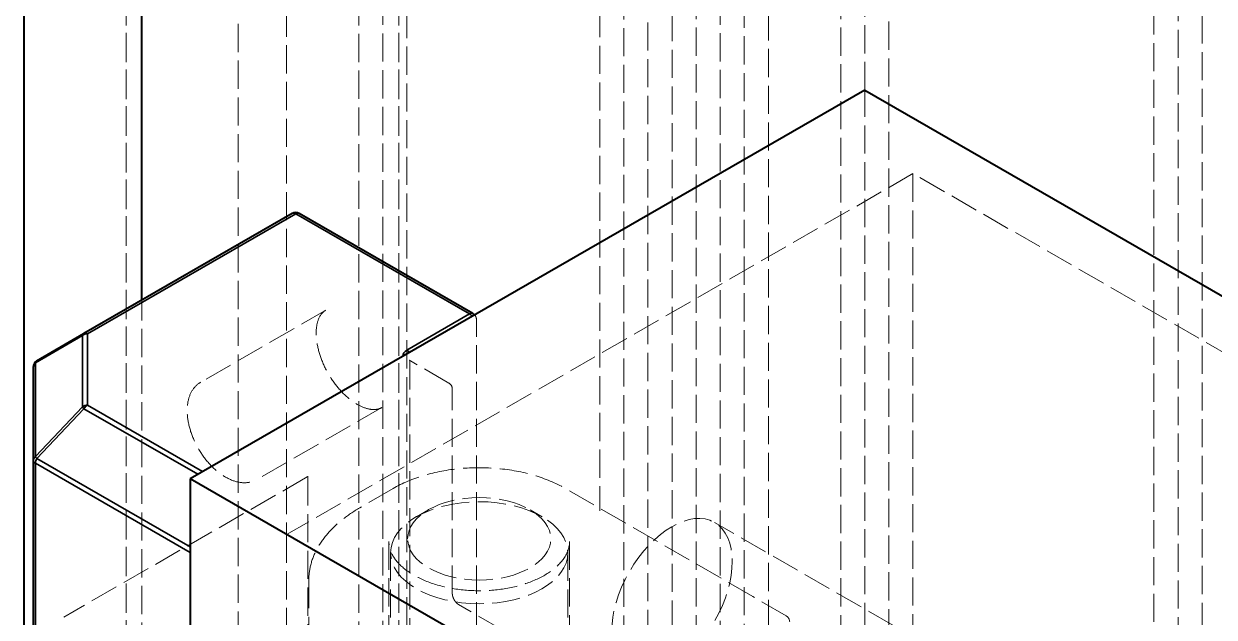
# Model space of a CAD drawing. Header units: millimetres. Extents: x 0 to 2378, y 0 to 1682.
# Drawn here: x 2101.39 to 2115.36, y 1513.71 to 1520.67 of the extents above; entities that cross this region are included whole.
import ezdxf

# ---------------------------------------------------------------- set-up
doc = ezdxf.new("R2010")
doc.units = ezdxf.units.MM
doc.header["$LTSCALE"] = 2
doc.linetypes.add('DASHED', pattern=[0.2067, 0.1654, -0.0413])
for name, color, linetype, lineweight, true_color in [('가려진 것(ISO)', 2, 'DASHED', 18, 0xffff00), ('가시적인 것(ISO)', 3, 'Continuous', 40, 0x00ff00), ('가시적인 좁은 것(ISO)', 3, 'Continuous', 35, 0x00ff00)]:
    doc.layers.add(name, color=color, linetype=linetype, lineweight=lineweight, true_color=true_color)

msp = doc.modelspace()

# ---------------------------------------------------------------- linework, layer by layer
at = {"layer": '가려진 것(ISO)'}
for p, q in [((2109.5655, 1510.3192), (2109.5655, 1539.6406)), ((2109.8483, 1539.4777), (2109.8483, 1413.9012)), ((2110.9797, 1539.1495), (2110.9797, 1414.5553)), ((2110.1312, 1414.0666), (2110.1312, 1538.6608)), ((2103.9086, 1410.4833), (2103.9086, 1535.0775)), ((2115.2223, 1529.8162), (2115.2223, 1510.8491)), ((2114.6566, 1529.4904), (2114.6566, 1510.5233)), ((2108.7169, 1416.5325), (2108.7169, 1529.354)), ((2114.9395, 1510.3604), (2114.9395, 1529.3275)), ((2108.1513, 1529.0283), (2108.1513, 1514.9558)), ((2111.2625, 1519.8913), (2111.2625, 1527.5359)), ((2102.5915, 1509.8787), (2102.5915, 1526.8837)), ((2105.7915, 1509.8787), (2105.7915, 1526.8837)), ((2108.9998, 1526.3964), (2108.9998, 1507.1022)), ((2109.2826, 1506.9394), (2109.2826, 1526.2335)), ((2111.5454, 1416.5414), (2111.5454, 1524.7846)), ((2105.6057, 1505.1477), (2105.6057, 1524.4418)), ((2105.8885, 1524.2789), (2105.8885, 1504.9848)), ((2105.3228, 1513.327), (2105.3228, 1524.1154)), ((2108.4341, 1510.8114), (2108.4341, 1523.9902)), ((2102.5915, 1511.1868), (2102.5915, 1523.9406)), ((2105.7915, 1511.1868), (2105.7915, 1523.9406)), ((2104.4743, 1521.7099), (2104.4743, 1514.6767)), ((2111.2625, 1505.3604), (2111.2625, 1519.8913)), ((2111.8282, 1518.9115), (2104.4743, 1514.6767)), ((2111.8282, 1518.9115), (2111.8282, 1451.5456)), ((2194.7011, 1471.1882), (2111.8282, 1518.9115)), ((2102.7772, 1505.9887), (2102.7772, 1517.4279)), ((2104.9369, 1517.3108), (2103.4698, 1516.4659)), ((2106.7039, 1507.5199), (2106.7039, 1517.1997)), ((2105.9217, 1516.711), (2105.9217, 1507.0313)), ((2106.381, 1516.4546), (2105.9284, 1516.7152)), ((2106.4211, 1513.9817), (2106.4211, 1516.3853)), ((2105.5956, 1516.1669), (2104.1286, 1515.322)), ((2104.7172, 1515.3518), (2101.8605, 1513.7067)), ((2104.724, 1515.3476), (2104.724, 1511.6523)), ((2105.7267, 1515.2172), (2105.334, 1514.9894)), ((2109.9497, 1513.9491), (2107.7435, 1515.2195)), ((2106.1408, 1514.967), (2105.9988, 1514.8847)), ((2107.3333, 1514.967), (2107.4753, 1514.8847)), ((2113.4586, 1512.5383), (2109.4988, 1514.8186)), ((2104.4743, 1514.6767), (2104.4743, 1447.3108)), ((2191.0242, 1464.8359), (2104.4743, 1514.6767)), ((2105.677, 1514.5936), (2105.677, 1512.2718)), ((2105.697, 1514.4628), (2105.697, 1505.0447)), ((2107.777, 1514.4628), (2107.777, 1505.0447)), ((2107.797, 1514.5936), (2107.797, 1512.2718)), ((2104.737, 1514.1414), (2104.737, 1512.2718)), ((2110.341, 1513.722), (2109.9499, 1513.9489)), ((2108.1346, 1512.9104), (2106.4941, 1513.8551))]:
    msp.add_line(p, q, dxfattribs=at)
for centre, start, end in [((2106.6239, 1517.1997), 0, 42.73365), ((2106.3411, 1516.3853), 0, 60.06401), ((2109.9097, 1513.8797), 59.87236, 60.06401), ((2110.3009, 1513.6528), 0, 59.87236)]:
    msp.add_arc(centre, 0.08, start, end, dxfattribs=at)
for centre, major_axis, ratio in [((2106.737, 1514.4628), (-1.04, 0), 0.5758617), ((2106.737, 1514.6263), (-0.84, 0), 0.5758617), ((2108.9998, 1513.952), (-0.499, -0.8666), 0.5780931)]:
    msp.add_ellipse(centre, major_axis=major_axis, ratio=ratio, dxfattribs=at)
for points, knots in [([(2104.9369, 1517.3108), (2104.9011, 1517.2902), (2104.8715, 1517.256), (2104.8354, 1517.1657), (2104.8256, 1517.1182), (2104.8214, 1517.0121), (2104.8263, 1516.9543), (2104.8505, 1516.8325), (2104.8701, 1516.7685), (2104.9224, 1516.6411), (2104.9554, 1516.5777), (2105.0314, 1516.4588), (2105.0743, 1516.4033), (2105.1652, 1516.3063), (2105.2131, 1516.2648), (2105.3075, 1516.1997), (2105.3541, 1516.1759), (2105.4406, 1516.1467), (2105.4803, 1516.1413), (2105.5457, 1516.1454), (2105.5723, 1516.1535), (2105.5956, 1516.1669)], [2.3542608, 2.3542608, 2.3542608, 2.3542608, 2.7822707, 2.7822707, 3.0966271, 3.0966271, 3.3962291, 3.3962291, 3.6987069, 3.6987069, 4.0042369, 4.0042369, 4.3104088, 4.3104088, 4.6145833, 4.6145833, 4.9150612, 4.9150612, 5.217374, 5.217374, 5.4958534, 5.4958534, 5.4958534, 5.4958534]), ([(2105.9284, 1516.7152), (2105.9257, 1516.7168), (2105.9235, 1516.7183), (2105.9203, 1516.7208), (2105.9194, 1516.7218), (2105.9186, 1516.7227), (2105.9187, 1516.7226), (2105.9196, 1516.7212), (2105.9202, 1516.7198), (2105.9213, 1516.7159), (2105.9217, 1516.7135), (2105.9217, 1516.711)], [1.57079633, 1.57079633, 1.57079633, 1.57079633, 1.72787596, 1.72787596, 1.88495559, 1.88495559, 2.04203522, 2.04203522, 2.19911486, 2.19911486, 2.35619449, 2.35619449, 2.35619449, 2.35619449]), ([(2103.4698, 1516.4659), (2103.4341, 1516.4453), (2103.4032, 1516.4165), (2103.3528, 1516.3451), (2103.3344, 1516.3017), (2103.3101, 1516.2012), (2103.3064, 1516.1428), (2103.3155, 1516.0188), (2103.3289, 1515.953), (2103.3709, 1515.8223), (2103.3994, 1515.7575), (2103.4685, 1515.6348), (2103.5089, 1515.5769), (2103.5984, 1515.4731), (2103.6475, 1515.4272), (2103.7507, 1515.3521), (2103.8049, 1515.323), (2103.9131, 1515.2874), (2103.9674, 1515.2803), (2104.0581, 1515.291), (2104.0953, 1515.3029), (2104.1286, 1515.322)], [2.3542608, 2.3542608, 2.3542608, 2.3542608, 2.6157607, 2.6157607, 2.9015317, 2.9015317, 3.2291526, 3.2291526, 3.5699145, 3.5699145, 3.908034, 3.908034, 4.2443604, 4.2443604, 4.5821551, 4.5821551, 4.9228835, 4.9228835, 5.252898, 5.252898, 5.4958534, 5.4958534, 5.4958534, 5.4958534]), ([(2105.7267, 1515.2172), (2105.834, 1515.2796), (2105.957, 1515.3312), (2106.2231, 1515.4099), (2106.3662, 1515.4369), (2106.6593, 1515.464), (2106.8093, 1515.4642), (2107.1026, 1515.4377), (2107.2459, 1515.411), (2107.5124, 1515.333), (2107.6357, 1515.2816), (2107.7435, 1515.2195)], [1.5669434, 1.5669434, 1.5669434, 1.5669434, 1.8818733, 1.8818733, 2.1968031, 2.1968031, 2.511733, 2.511733, 2.8266628, 2.8266628, 3.1415927, 3.1415927, 3.1415927, 3.1415927]), ([(2104.7172, 1515.3518), (2104.7193, 1515.353), (2104.7212, 1515.3545), (2104.7239, 1515.3573), (2104.7248, 1515.3585), (2104.7256, 1515.3599), (2104.7256, 1515.36), (2104.7252, 1515.3588), (2104.7248, 1515.3575), (2104.7242, 1515.3535), (2104.724, 1515.3508), (2104.724, 1515.3476)], [2.35426078, 2.35426078, 2.35426078, 2.35426078, 2.51172716, 2.51172716, 2.66919353, 2.66919353, 2.8266599, 2.8266599, 2.98412628, 2.98412628, 3.14159265, 3.14159265, 3.14159265, 3.14159265]), ([(2104.737, 1514.1414), (2104.737, 1514.2062), (2104.7459, 1514.2711), (2104.7807, 1514.3982), (2104.8066, 1514.4605), (2104.8741, 1514.5807), (2104.9156, 1514.6387), (2105.0128, 1514.7492), (2105.0685, 1514.8017), (2105.1923, 1514.9004), (2105.2604, 1514.9467), (2105.334, 1514.9894)], [0.78539816, 0.78539816, 0.78539816, 0.78539816, 0.94170722, 0.94170722, 1.09801628, 1.09801628, 1.25432533, 1.25432533, 1.41063439, 1.41063439, 1.56694344, 1.56694344, 1.56694344, 1.56694344]), ([(2107.797, 1514.5936), (2107.797, 1514.5281), (2107.7757, 1514.4618), (2107.6914, 1514.34), (2107.6348, 1514.2851), (2107.4933, 1514.1887), (2107.41, 1514.1469), (2107.2228, 1514.0791), (2107.1189, 1514.0533), (2106.901, 1514.0209), (2106.7868, 1514.0144), (2106.5605, 1514.022), (2106.4484, 1514.036), (2106.2385, 1514.0828), (2106.1406, 1514.1154), (2105.9697, 1514.1949), (2105.8964, 1514.2415), (2105.7805, 1514.3425), (2105.7381, 1514.3967), (2105.6882, 1514.4985), (2105.677, 1514.5462), (2105.677, 1514.5936)], [3.9269908, 3.9269908, 3.9269908, 3.9269908, 4.3065609, 4.3065609, 4.6291962, 4.6291962, 4.9365405, 4.9365405, 5.2450668, 5.2450668, 5.5556672, 5.5556672, 5.866818, 5.866818, 6.1767774, 6.1767774, 6.4844185, 6.4844185, 6.7936865, 6.7936865, 7.0685835, 7.0685835, 7.0685835, 7.0685835]), ([(2106.4211, 1513.9817), (2106.4211, 1513.9774), (2106.4215, 1513.9722), (2106.4235, 1513.9601), (2106.4251, 1513.9531), (2106.43, 1513.9379), (2106.4334, 1513.9297), (2106.4414, 1513.9133), (2106.4462, 1513.9051), (2106.4567, 1513.8898), (2106.4624, 1513.8827), (2106.4736, 1513.8707), (2106.4791, 1513.8657), (2106.4878, 1513.859), (2106.4912, 1513.8568), (2106.4941, 1513.8551)], [3.1415927, 3.1415927, 3.1415927, 3.1415927, 3.3485711, 3.3485711, 3.5722397, 3.5722397, 3.8114088, 3.8114088, 4.0593907, 4.0593907, 4.3069641, 4.3069641, 4.5444705, 4.5444705, 4.712389, 4.712389, 4.712389, 4.712389])]:
    msp.add_open_spline(points, degree=3, knots=knots, dxfattribs=at)
at = {"layer": '가시적인 것(ISO)'}
for p, q in [((2102.7772, 1517.4279), (2102.7772, 1535.7315)), ((2101.3915, 1524.1041), (2101.3915, 1511.0233)), ((2111.2625, 1519.8913), (2103.3429, 1515.3307)), ((2111.2625, 1519.8913), (2198.9438, 1469.3991)), ((2104.5427, 1518.4445), (2102.0977, 1517.0365)), ((2106.6638, 1517.269), (2104.6225, 1518.4445)), ((2101.5444, 1516.7162), (2102.0975, 1517.0364)), ((2101.5045, 1515.545), (2101.5045, 1516.6469)), ((2101.5045, 1506.7696), (2101.5045, 1515.545)), ((2103.3429, 1515.3307), (2103.3429, 1446.6568)), ((2191.0242, 1464.8385), (2103.3429, 1515.3307))]:
    msp.add_line(p, q, dxfattribs=at)
for centre, start, end in [((2104.5826, 1518.3752), 60.06401, 119.93599), ((2106.6239, 1517.1997), 42.73365, 60.06401), ((2102.1376, 1516.9672), 119.93599, 120.07159), ((2101.5845, 1516.6469), 120.07159, 180)]:
    msp.add_arc(centre, 0.08, start, end, dxfattribs=at)
at = {"layer": '가시적인 좁은 것(ISO)'}
for p, q in [((2104.5826, 1518.4406), (2102.1376, 1517.0326)), ((2106.6239, 1517.2651), (2104.5826, 1518.4406)), ((2105.8885, 1516.8416), (2106.6239, 1517.2651)), ((2101.5279, 1516.6932), (2102.081, 1517.0135)), ((2102.081, 1517.0135), (2102.081, 1516.1754)), ((2102.1376, 1517.0326), (2102.1376, 1516.1945)), ((2101.5279, 1515.5912), (2101.5279, 1516.6932)), ((2101.5279, 1515.5912), (2102.081, 1516.1754)), ((2101.5445, 1515.5682), (2102.0976, 1516.1523)), ((2102.0976, 1516.1523), (2103.4336, 1515.383)), ((2102.1376, 1516.1945), (2103.4902, 1515.4156)), ((2101.5279, 1515.5124), (2103.3429, 1514.4672)), ((2101.5279, 1506.737), (2101.5279, 1515.5124)), ((2101.5445, 1515.5682), (2103.3429, 1514.5325))]:
    msp.add_line(p, q, dxfattribs=at)
for centre, major_axis, ratio, start_param, end_param in [((2104.5826, 1518.3752), (-0.0399, 0.0693), 0.5780931, 5.4997209, 6.2831853), ((2104.5826, 1518.3752), (0.0399, 0.0693), 0.5780931, 0, 0.7834645), ((2106.6239, 1517.1997), (0.0399, 0.0693), 0.5780931, 0, 0.7834645), ((2106.6239, 1517.1997), (0.0399, -0.0693), 0.5780931, 1.7941576, 2.3581282), ((2102.1376, 1516.9672), (-0.0401, 0.0692), 0.6205787, 0, 0.5460162), ((2102.1376, 1516.9672), (-0.08, 0), 0.8175471, 4.712389, 5.4977871), ((2102.1376, 1516.9672), (-0.0399, 0.0693), 0.5780931, 5.4997209, 6.2831853), ((2106.0017, 1516.7764), (-0.16, 0), 0.5758617, 5.4977871, 6.3544054), ((2105.8885, 1516.7762), (0.0399, -0.0693), 0.5780931, 1.7941576, 2.3581282), ((2101.5845, 1516.6469), (-0.08, 0), 0.8175471, 5.4977871, 6.2831853), ((2101.5845, 1516.6469), (-0.0401, 0.0692), 0.6205787, 0, 0.5460162), ((2102.1376, 1516.1291), (-0.08, 0), 0.8175471, 4.712389, 5.4977871), ((2102.1376, 1516.1291), (0.0581, -0.055), 0.1609789, 3.5668735, 4.1149019), ((2102.1376, 1516.1291), (0.0399, 0.0693), 0.5780931, 0.7834645, 1.5688626), ((2101.5845, 1515.545), (-0.08, 0), 0.8175471, 5.4977871, 6.2831853), ((2101.5845, 1515.545), (0.0581, -0.055), 0.1609789, 3.5668735, 4.1149019), ((2101.5845, 1515.545), (-0.08, 0), 0.5758617, 0, 0.7853982), ((2101.5845, 1515.545), (-0.0399, -0.0693), 0.5780931, 4.7104553, 5.4958534)]:
    msp.add_ellipse(centre, major_axis=major_axis, ratio=ratio, start_param=start_param, end_param=end_param, dxfattribs=at)

doc.saveas('drawing.dxf')
